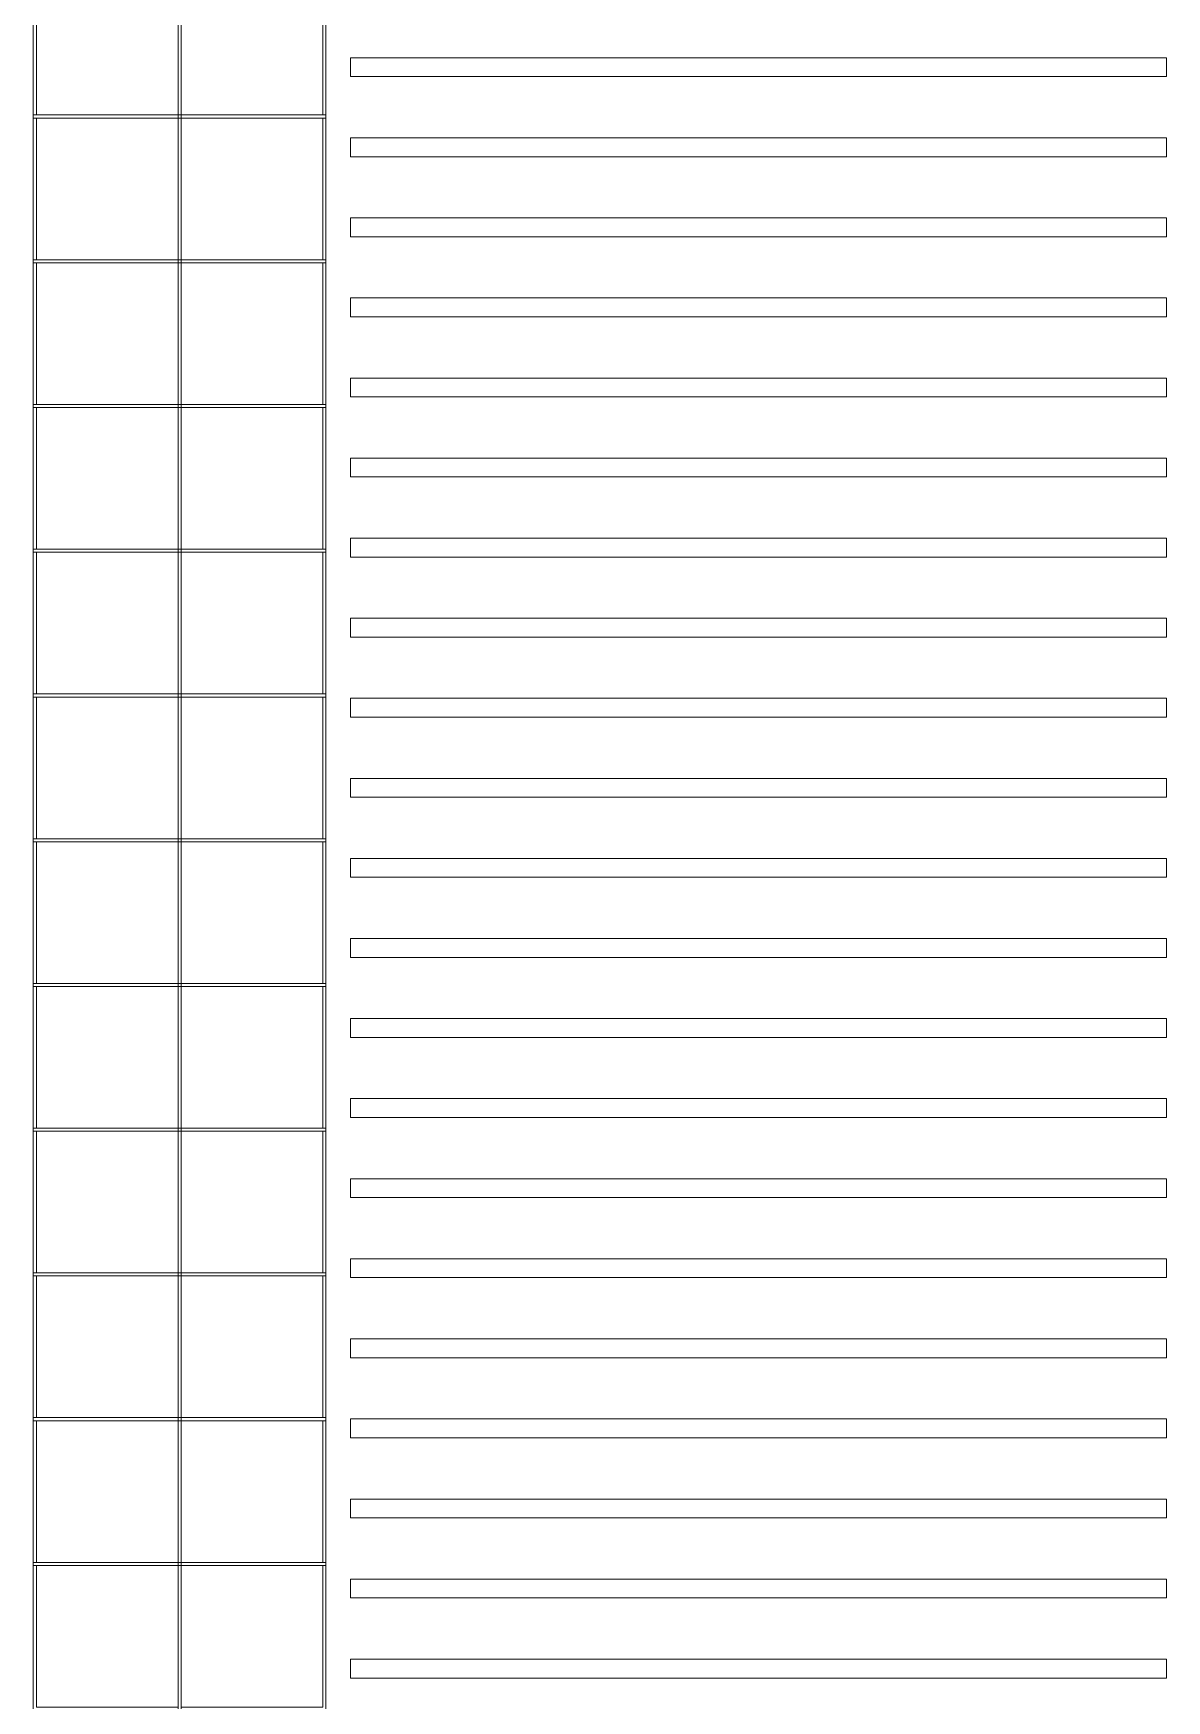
# Model space of a CAD drawing. Header units: inches. Extents: x 45807 to 46964, y -37659 to -36666.
# Drawn here: x 46258.9 to 46442.9, y -37374.3 to -37103.6 of the extents above; entities that cross this region are included whole.
import ezdxf

# ---------------------------------------------------------------- set-up
doc = ezdxf.new("R2010")
doc.units = ezdxf.units.IN
doc.header["$MEASUREMENT"] = 0
doc.layers.add('A-CLNG', color=13, linetype='Continuous', lineweight=13)
doc.layers.add('A-GENM', color=13, linetype='Continuous', lineweight=9)

# ---------------------------------------------------------------- blocks, each defined once
blk = doc.blocks.new('wood slat ceiling1 - wood slat ceiling-5417090-FIRST FLOOR RCP')
at = {"layer": 'A-CLNG'}
for p, q in [((46310.43, -37107.56), (46442.93, -37107.56)), ((46310.43, -37110.62), (46310.43, -37107.56)), ((46442.93, -37107.56), (46442.93, -37110.62)), ((46442.93, -37110.62), (46310.43, -37110.62)), ((46310.43, -37120.56), (46442.93, -37120.56)), ((46310.43, -37123.62), (46310.43, -37120.56)), ((46442.93, -37120.56), (46442.93, -37123.62)), ((46442.93, -37123.62), (46310.43, -37123.62)), ((46310.43, -37133.56), (46442.93, -37133.56)), ((46310.43, -37136.62), (46310.43, -37133.56)), ((46442.93, -37133.56), (46442.93, -37136.62)), ((46442.93, -37136.62), (46310.43, -37136.62)), ((46310.43, -37146.56), (46442.93, -37146.56)), ((46310.43, -37149.62), (46310.43, -37146.56)), ((46442.93, -37146.56), (46442.93, -37149.62)), ((46442.93, -37149.62), (46310.43, -37149.62)), ((46310.43, -37159.56), (46442.93, -37159.56)), ((46310.43, -37162.62), (46310.43, -37159.56)), ((46442.93, -37159.56), (46442.93, -37162.62)), ((46442.93, -37162.62), (46310.43, -37162.62)), ((46310.43, -37172.56), (46442.93, -37172.56)), ((46310.43, -37175.62), (46310.43, -37172.56)), ((46442.93, -37172.56), (46442.93, -37175.62)), ((46442.93, -37175.62), (46310.43, -37175.62)), ((46310.43, -37185.56), (46442.93, -37185.56)), ((46310.43, -37188.62), (46310.43, -37185.56)), ((46442.93, -37185.56), (46442.93, -37188.62)), ((46442.93, -37188.62), (46310.43, -37188.62)), ((46310.43, -37198.56), (46442.93, -37198.56)), ((46310.43, -37201.62), (46310.43, -37198.56)), ((46442.93, -37198.56), (46442.93, -37201.62)), ((46442.93, -37201.62), (46310.43, -37201.62)), ((46310.43, -37211.56), (46442.93, -37211.56)), ((46310.43, -37214.62), (46310.43, -37211.56)), ((46442.93, -37211.56), (46442.93, -37214.62)), ((46442.93, -37214.62), (46310.43, -37214.62)), ((46310.43, -37224.56), (46442.93, -37224.56)), ((46310.43, -37227.62), (46310.43, -37224.56)), ((46442.93, -37224.56), (46442.93, -37227.62)), ((46442.93, -37227.62), (46310.43, -37227.62)), ((46310.43, -37237.56), (46442.93, -37237.56)), ((46310.43, -37240.62), (46310.43, -37237.56)), ((46442.93, -37237.56), (46442.93, -37240.62)), ((46442.93, -37240.62), (46310.43, -37240.62)), ((46310.43, -37250.56), (46442.93, -37250.56)), ((46310.43, -37253.62), (46310.43, -37250.56)), ((46442.93, -37250.56), (46442.93, -37253.62)), ((46442.93, -37253.62), (46310.43, -37253.62)), ((46310.43, -37263.56), (46442.93, -37263.56)), ((46310.43, -37266.62), (46310.43, -37263.56)), ((46442.93, -37263.56), (46442.93, -37266.62)), ((46442.93, -37266.62), (46310.43, -37266.62)), ((46310.43, -37276.56), (46442.93, -37276.56)), ((46310.43, -37279.62), (46310.43, -37276.56)), ((46442.93, -37276.56), (46442.93, -37279.62)), ((46442.93, -37279.62), (46310.43, -37279.62)), ((46310.43, -37289.56), (46442.93, -37289.56)), ((46310.43, -37292.62), (46310.43, -37289.56)), ((46442.93, -37289.56), (46442.93, -37292.62)), ((46442.93, -37292.62), (46310.43, -37292.62)), ((46310.43, -37302.56), (46442.93, -37302.56)), ((46310.43, -37305.62), (46310.43, -37302.56)), ((46442.93, -37302.56), (46442.93, -37305.62)), ((46442.93, -37305.62), (46310.43, -37305.62)), ((46310.43, -37315.56), (46442.93, -37315.56)), ((46310.43, -37318.62), (46310.43, -37315.56)), ((46442.93, -37315.56), (46442.93, -37318.62)), ((46442.93, -37318.62), (46310.43, -37318.62)), ((46310.43, -37328.56), (46442.93, -37328.56)), ((46310.43, -37331.62), (46310.43, -37328.56)), ((46442.93, -37328.56), (46442.93, -37331.62)), ((46442.93, -37331.62), (46310.43, -37331.62)), ((46310.43, -37341.56), (46442.93, -37341.56)), ((46310.43, -37344.62), (46310.43, -37341.56)), ((46442.93, -37341.56), (46442.93, -37344.62)), ((46442.93, -37344.62), (46310.43, -37344.62)), ((46310.43, -37354.56), (46442.93, -37354.56)), ((46310.43, -37357.62), (46310.43, -37354.56)), ((46442.93, -37354.56), (46442.93, -37357.62)), ((46442.93, -37357.62), (46310.43, -37357.62)), ((46310.43, -37367.56), (46442.93, -37367.56)), ((46310.43, -37370.62), (46310.43, -37367.56)), ((46442.93, -37367.56), (46442.93, -37370.62)), ((46442.93, -37370.62), (46310.43, -37370.62))]:
    blk.add_line(p, q, dxfattribs=at)
blk = doc.blocks.new('ceiling grid1096 - ceiling grid-5452096-FIRST FLOOR RCP')
at = {"layer": 'A-GENM'}
for p, q in [((46258.93, -37117.35), (46258.93, -37093.35)), ((46258.93, -37093.35), (46282.93, -37093.35)), ((46282.43, -37093.85), (46259.43, -37093.85)), ((46259.43, -37093.85), (46259.43, -37116.85)), ((46282.43, -37116.85), (46282.43, -37093.85)), ((46282.93, -37093.35), (46282.93, -37117.35)), ((46282.93, -37117.35), (46258.93, -37117.35)), ((46259.43, -37116.85), (46282.43, -37116.85))]:
    blk.add_line(p, q, dxfattribs=at)
blk = doc.blocks.new('ceiling grid1109 - ceiling grid-5452429-FIRST FLOOR RCP')
at = {"layer": 'A-GENM'}
for p, q in [((46282.43, -37117.35), (46282.43, -37093.35)), ((46282.43, -37093.35), (46306.43, -37093.35)), ((46305.93, -37093.85), (46282.93, -37093.85)), ((46282.93, -37093.85), (46282.93, -37116.85)), ((46305.93, -37116.85), (46305.93, -37093.85)), ((46306.43, -37093.35), (46306.43, -37117.35)), ((46306.43, -37117.35), (46282.43, -37117.35)), ((46282.93, -37116.85), (46305.93, -37116.85))]:
    blk.add_line(p, q, dxfattribs=at)
blk = doc.blocks.new('ceiling grid1121 - ceiling grid-5452763-FIRST FLOOR RCP')
at = {"layer": 'A-GENM'}
for p, q in [((46258.93, -37140.85), (46258.93, -37116.85)), ((46258.93, -37116.85), (46282.93, -37116.85)), ((46282.43, -37117.35), (46259.43, -37117.35)), ((46259.43, -37117.35), (46259.43, -37140.35)), ((46282.43, -37140.35), (46282.43, -37117.35)), ((46282.93, -37116.85), (46282.93, -37140.85)), ((46282.93, -37140.85), (46258.93, -37140.85)), ((46259.43, -37140.35), (46282.43, -37140.35))]:
    blk.add_line(p, q, dxfattribs=at)
blk = doc.blocks.new('ceiling grid1122 - ceiling grid-5452783-FIRST FLOOR RCP')
at = {"layer": 'A-GENM'}
for p, q in [((46258.93, -37164.35), (46258.93, -37140.35)), ((46258.93, -37140.35), (46282.93, -37140.35)), ((46282.43, -37140.85), (46259.43, -37140.85)), ((46259.43, -37140.85), (46259.43, -37163.85)), ((46282.43, -37163.85), (46282.43, -37140.85)), ((46282.93, -37140.35), (46282.93, -37164.35)), ((46282.93, -37164.35), (46258.93, -37164.35)), ((46259.43, -37163.85), (46282.43, -37163.85))]:
    blk.add_line(p, q, dxfattribs=at)
blk = doc.blocks.new('ceiling grid1123 - ceiling grid-5452803-FIRST FLOOR RCP')
at = {"layer": 'A-GENM'}
for p, q in [((46258.93, -37211.35), (46258.93, -37187.35)), ((46258.93, -37187.35), (46282.93, -37187.35)), ((46282.43, -37187.85), (46259.43, -37187.85)), ((46259.43, -37187.85), (46259.43, -37210.85)), ((46282.43, -37210.85), (46282.43, -37187.85)), ((46282.93, -37187.35), (46282.93, -37211.35)), ((46282.93, -37211.35), (46258.93, -37211.35)), ((46259.43, -37210.85), (46282.43, -37210.85))]:
    blk.add_line(p, q, dxfattribs=at)
blk = doc.blocks.new('ceiling grid1124 - ceiling grid-5452823-FIRST FLOOR RCP')
at = {"layer": 'A-GENM'}
for p, q in [((46258.93, -37234.85), (46258.93, -37210.85)), ((46258.93, -37210.85), (46282.93, -37210.85)), ((46282.43, -37211.35), (46259.43, -37211.35)), ((46259.43, -37211.35), (46259.43, -37234.35)), ((46282.43, -37234.35), (46282.43, -37211.35)), ((46282.93, -37210.85), (46282.93, -37234.85)), ((46259.43, -37234.35), (46282.43, -37234.35)), ((46282.93, -37234.85), (46258.93, -37234.85))]:
    blk.add_line(p, q, dxfattribs=at)
blk = doc.blocks.new('ceiling grid1125 - ceiling grid-5452843-FIRST FLOOR RCP')
at = {"layer": 'A-GENM'}
for p, q in [((46258.93, -37187.85), (46258.93, -37163.85)), ((46258.93, -37163.85), (46282.93, -37163.85)), ((46282.43, -37164.35), (46259.43, -37164.35)), ((46259.43, -37164.35), (46259.43, -37187.35)), ((46282.43, -37187.35), (46282.43, -37164.35)), ((46282.93, -37163.85), (46282.93, -37187.85)), ((46282.93, -37187.85), (46258.93, -37187.85)), ((46259.43, -37187.35), (46282.43, -37187.35))]:
    blk.add_line(p, q, dxfattribs=at)
blk = doc.blocks.new('ceiling grid1126 - ceiling grid-5452863-FIRST FLOOR RCP')
at = {"layer": 'A-GENM'}
for p, q in [((46282.43, -37140.85), (46282.43, -37116.85)), ((46282.43, -37116.85), (46306.43, -37116.85)), ((46305.93, -37117.35), (46282.93, -37117.35)), ((46282.93, -37117.35), (46282.93, -37140.35)), ((46305.93, -37140.35), (46305.93, -37117.35)), ((46306.43, -37116.85), (46306.43, -37140.85)), ((46306.43, -37140.85), (46282.43, -37140.85)), ((46282.93, -37140.35), (46305.93, -37140.35))]:
    blk.add_line(p, q, dxfattribs=at)
blk = doc.blocks.new('ceiling grid1127 - ceiling grid-5452883-FIRST FLOOR RCP')
at = {"layer": 'A-GENM'}
for p, q in [((46282.43, -37164.35), (46282.43, -37140.35)), ((46282.43, -37140.35), (46306.43, -37140.35)), ((46305.93, -37140.85), (46282.93, -37140.85)), ((46282.93, -37140.85), (46282.93, -37163.85)), ((46305.93, -37163.85), (46305.93, -37140.85)), ((46306.43, -37140.35), (46306.43, -37164.35)), ((46306.43, -37164.35), (46282.43, -37164.35)), ((46282.93, -37163.85), (46305.93, -37163.85))]:
    blk.add_line(p, q, dxfattribs=at)
blk = doc.blocks.new('ceiling grid1128 - ceiling grid-5452903-FIRST FLOOR RCP')
at = {"layer": 'A-GENM'}
for p, q in [((46282.43, -37211.35), (46282.43, -37187.35)), ((46282.43, -37187.35), (46306.43, -37187.35)), ((46305.93, -37187.85), (46282.93, -37187.85)), ((46282.93, -37187.85), (46282.93, -37210.85)), ((46305.93, -37210.85), (46305.93, -37187.85)), ((46306.43, -37187.35), (46306.43, -37211.35)), ((46306.43, -37211.35), (46282.43, -37211.35)), ((46282.93, -37210.85), (46305.93, -37210.85))]:
    blk.add_line(p, q, dxfattribs=at)
blk = doc.blocks.new('ceiling grid1129 - ceiling grid-5452923-FIRST FLOOR RCP')
at = {"layer": 'A-GENM'}
for p, q in [((46282.43, -37234.85), (46282.43, -37210.85)), ((46282.43, -37210.85), (46306.43, -37210.85)), ((46305.93, -37211.35), (46282.93, -37211.35)), ((46282.93, -37211.35), (46282.93, -37234.35)), ((46305.93, -37234.35), (46305.93, -37211.35)), ((46306.43, -37210.85), (46306.43, -37234.85)), ((46282.93, -37234.35), (46305.93, -37234.35)), ((46306.43, -37234.85), (46282.43, -37234.85))]:
    blk.add_line(p, q, dxfattribs=at)
blk = doc.blocks.new('ceiling grid1130 - ceiling grid-5452943-FIRST FLOOR RCP')
at = {"layer": 'A-GENM'}
for p, q in [((46282.43, -37187.85), (46282.43, -37163.85)), ((46282.43, -37163.85), (46306.43, -37163.85)), ((46305.93, -37164.35), (46282.93, -37164.35)), ((46282.93, -37164.35), (46282.93, -37187.35)), ((46305.93, -37187.35), (46305.93, -37164.35)), ((46306.43, -37163.85), (46306.43, -37187.85)), ((46306.43, -37187.85), (46282.43, -37187.85)), ((46282.93, -37187.35), (46305.93, -37187.35))]:
    blk.add_line(p, q, dxfattribs=at)
blk = doc.blocks.new('ceiling grid1131 - ceiling grid-5452986-FIRST FLOOR RCP')
at = {"layer": 'A-GENM'}
for p, q in [((46258.93, -37258.35), (46258.93, -37234.35)), ((46258.93, -37234.35), (46282.93, -37234.35)), ((46282.93, -37234.35), (46282.93, -37258.35)), ((46282.43, -37234.85), (46259.43, -37234.85)), ((46259.43, -37234.85), (46259.43, -37257.85)), ((46282.43, -37257.85), (46282.43, -37234.85)), ((46282.93, -37258.35), (46258.93, -37258.35)), ((46259.43, -37257.85), (46282.43, -37257.85))]:
    blk.add_line(p, q, dxfattribs=at)
blk = doc.blocks.new('ceiling grid1132 - ceiling grid-5453006-FIRST FLOOR RCP')
at = {"layer": 'A-GENM'}
for p, q in [((46258.93, -37281.85), (46258.93, -37257.85)), ((46258.93, -37257.85), (46282.93, -37257.85)), ((46282.43, -37258.35), (46259.43, -37258.35)), ((46259.43, -37258.35), (46259.43, -37281.35)), ((46282.43, -37281.35), (46282.43, -37258.35)), ((46282.93, -37257.85), (46282.93, -37281.85)), ((46282.93, -37281.85), (46258.93, -37281.85)), ((46259.43, -37281.35), (46282.43, -37281.35))]:
    blk.add_line(p, q, dxfattribs=at)
blk = doc.blocks.new('ceiling grid1133 - ceiling grid-5453026-FIRST FLOOR RCP')
at = {"layer": 'A-GENM'}
for p, q in [((46258.93, -37328.85), (46258.93, -37304.85)), ((46258.93, -37304.85), (46282.93, -37304.85)), ((46282.93, -37304.85), (46282.93, -37328.85)), ((46282.43, -37305.35), (46259.43, -37305.35)), ((46259.43, -37305.35), (46259.43, -37328.35)), ((46282.43, -37328.35), (46282.43, -37305.35)), ((46282.93, -37328.85), (46258.93, -37328.85)), ((46259.43, -37328.35), (46282.43, -37328.35))]:
    blk.add_line(p, q, dxfattribs=at)
blk = doc.blocks.new('ceiling grid1134 - ceiling grid-5453046-FIRST FLOOR RCP')
at = {"layer": 'A-GENM'}
for p, q in [((46258.93, -37352.35), (46258.93, -37328.35)), ((46258.93, -37328.35), (46282.93, -37328.35)), ((46282.43, -37328.85), (46259.43, -37328.85)), ((46259.43, -37328.85), (46259.43, -37351.85)), ((46282.43, -37351.85), (46282.43, -37328.85)), ((46282.93, -37328.35), (46282.93, -37352.35)), ((46282.93, -37352.35), (46258.93, -37352.35)), ((46259.43, -37351.85), (46282.43, -37351.85))]:
    blk.add_line(p, q, dxfattribs=at)
blk = doc.blocks.new('ceiling grid1135 - ceiling grid-5453066-FIRST FLOOR RCP')
at = {"layer": 'A-GENM'}
for p, q in [((46258.93, -37305.35), (46258.93, -37281.35)), ((46258.93, -37281.35), (46282.93, -37281.35)), ((46282.43, -37281.85), (46259.43, -37281.85)), ((46259.43, -37281.85), (46259.43, -37304.85)), ((46282.43, -37304.85), (46282.43, -37281.85)), ((46282.93, -37281.35), (46282.93, -37305.35)), ((46259.43, -37304.85), (46282.43, -37304.85)), ((46282.93, -37305.35), (46258.93, -37305.35))]:
    blk.add_line(p, q, dxfattribs=at)
blk = doc.blocks.new('ceiling grid1136 - ceiling grid-5453086-FIRST FLOOR RCP')
at = {"layer": 'A-GENM'}
for p, q in [((46282.43, -37258.35), (46282.43, -37234.35)), ((46282.43, -37234.35), (46306.43, -37234.35)), ((46306.43, -37234.35), (46306.43, -37258.35)), ((46305.93, -37234.85), (46282.93, -37234.85)), ((46282.93, -37234.85), (46282.93, -37257.85)), ((46305.93, -37257.85), (46305.93, -37234.85)), ((46306.43, -37258.35), (46282.43, -37258.35)), ((46282.93, -37257.85), (46305.93, -37257.85))]:
    blk.add_line(p, q, dxfattribs=at)
blk = doc.blocks.new('ceiling grid1137 - ceiling grid-5453106-FIRST FLOOR RCP')
at = {"layer": 'A-GENM'}
for p, q in [((46282.43, -37281.85), (46282.43, -37257.85)), ((46282.43, -37257.85), (46306.43, -37257.85)), ((46305.93, -37258.35), (46282.93, -37258.35)), ((46282.93, -37258.35), (46282.93, -37281.35)), ((46305.93, -37281.35), (46305.93, -37258.35)), ((46306.43, -37257.85), (46306.43, -37281.85)), ((46306.43, -37281.85), (46282.43, -37281.85)), ((46282.93, -37281.35), (46305.93, -37281.35))]:
    blk.add_line(p, q, dxfattribs=at)
blk = doc.blocks.new('ceiling grid1138 - ceiling grid-5453126-FIRST FLOOR RCP')
at = {"layer": 'A-GENM'}
for p, q in [((46282.43, -37328.85), (46282.43, -37304.85)), ((46282.43, -37304.85), (46306.43, -37304.85)), ((46306.43, -37304.85), (46306.43, -37328.85)), ((46305.93, -37305.35), (46282.93, -37305.35)), ((46282.93, -37305.35), (46282.93, -37328.35)), ((46305.93, -37328.35), (46305.93, -37305.35)), ((46306.43, -37328.85), (46282.43, -37328.85)), ((46282.93, -37328.35), (46305.93, -37328.35))]:
    blk.add_line(p, q, dxfattribs=at)
blk = doc.blocks.new('ceiling grid1139 - ceiling grid-5453146-FIRST FLOOR RCP')
at = {"layer": 'A-GENM'}
for p, q in [((46282.43, -37352.35), (46282.43, -37328.35)), ((46282.43, -37328.35), (46306.43, -37328.35)), ((46305.93, -37328.85), (46282.93, -37328.85)), ((46282.93, -37328.85), (46282.93, -37351.85)), ((46305.93, -37351.85), (46305.93, -37328.85)), ((46306.43, -37328.35), (46306.43, -37352.35)), ((46306.43, -37352.35), (46282.43, -37352.35)), ((46282.93, -37351.85), (46305.93, -37351.85))]:
    blk.add_line(p, q, dxfattribs=at)
blk = doc.blocks.new('ceiling grid1140 - ceiling grid-5453166-FIRST FLOOR RCP')
at = {"layer": 'A-GENM'}
for p, q in [((46282.43, -37305.35), (46282.43, -37281.35)), ((46282.43, -37281.35), (46306.43, -37281.35)), ((46305.93, -37281.85), (46282.93, -37281.85)), ((46282.93, -37281.85), (46282.93, -37304.85)), ((46305.93, -37304.85), (46305.93, -37281.85)), ((46306.43, -37281.35), (46306.43, -37305.35)), ((46282.93, -37304.85), (46305.93, -37304.85)), ((46306.43, -37305.35), (46282.43, -37305.35))]:
    blk.add_line(p, q, dxfattribs=at)
blk = doc.blocks.new('ceiling grid1141 - ceiling grid-5453199-FIRST FLOOR RCP')
at = {"layer": 'A-GENM'}
for p, q in [((46258.93, -37375.85), (46258.93, -37351.85)), ((46258.93, -37351.85), (46282.93, -37351.85)), ((46282.43, -37352.35), (46259.43, -37352.35)), ((46259.43, -37352.35), (46259.43, -37375.35)), ((46282.43, -37375.35), (46282.43, -37352.35)), ((46282.93, -37351.85), (46282.93, -37375.85)), ((46259.43, -37375.35), (46282.43, -37375.35)), ((46282.93, -37375.85), (46258.93, -37375.85))]:
    blk.add_line(p, q, dxfattribs=at)
blk = doc.blocks.new('ceiling grid1142 - ceiling grid-5453219-FIRST FLOOR RCP')
at = {"layer": 'A-GENM'}
for p, q in [((46282.43, -37375.85), (46282.43, -37351.85)), ((46282.43, -37351.85), (46306.43, -37351.85)), ((46305.93, -37352.35), (46282.93, -37352.35)), ((46282.93, -37352.35), (46282.93, -37375.35)), ((46305.93, -37375.35), (46305.93, -37352.35)), ((46306.43, -37351.85), (46306.43, -37375.85)), ((46282.93, -37375.35), (46305.93, -37375.35)), ((46306.43, -37375.85), (46282.43, -37375.85))]:
    blk.add_line(p, q, dxfattribs=at)

msp = doc.modelspace()

# ---------------------------------------------------------------- block references
at = {"layer": 'A-CLNG'}
msp.add_blockref('wood slat ceiling1 - wood slat ceiling-5417090-FIRST FLOOR RCP', (0, 0), dxfattribs=at)
at = {"layer": 'A-GENM'}
for name in ['ceiling grid1096 - ceiling grid-5452096-FIRST FLOOR RCP', 'ceiling grid1109 - ceiling grid-5452429-FIRST FLOOR RCP', 'ceiling grid1121 - ceiling grid-5452763-FIRST FLOOR RCP', 'ceiling grid1126 - ceiling grid-5452863-FIRST FLOOR RCP', 'ceiling grid1122 - ceiling grid-5452783-FIRST FLOOR RCP', 'ceiling grid1127 - ceiling grid-5452883-FIRST FLOOR RCP', 'ceiling grid1125 - ceiling grid-5452843-FIRST FLOOR RCP', 'ceiling grid1130 - ceiling grid-5452943-FIRST FLOOR RCP', 'ceiling grid1123 - ceiling grid-5452803-FIRST FLOOR RCP', 'ceiling grid1128 - ceiling grid-5452903-FIRST FLOOR RCP', 'ceiling grid1124 - ceiling grid-5452823-FIRST FLOOR RCP', 'ceiling grid1129 - ceiling grid-5452923-FIRST FLOOR RCP', 'ceiling grid1131 - ceiling grid-5452986-FIRST FLOOR RCP', 'ceiling grid1136 - ceiling grid-5453086-FIRST FLOOR RCP', 'ceiling grid1132 - ceiling grid-5453006-FIRST FLOOR RCP', 'ceiling grid1137 - ceiling grid-5453106-FIRST FLOOR RCP', 'ceiling grid1135 - ceiling grid-5453066-FIRST FLOOR RCP', 'ceiling grid1140 - ceiling grid-5453166-FIRST FLOOR RCP', 'ceiling grid1133 - ceiling grid-5453026-FIRST FLOOR RCP', 'ceiling grid1138 - ceiling grid-5453126-FIRST FLOOR RCP', 'ceiling grid1134 - ceiling grid-5453046-FIRST FLOOR RCP', 'ceiling grid1139 - ceiling grid-5453146-FIRST FLOOR RCP', 'ceiling grid1141 - ceiling grid-5453199-FIRST FLOOR RCP', 'ceiling grid1142 - ceiling grid-5453219-FIRST FLOOR RCP']:
    msp.add_blockref(name, (0, 0), dxfattribs=at)

doc.saveas('drawing.dxf')
